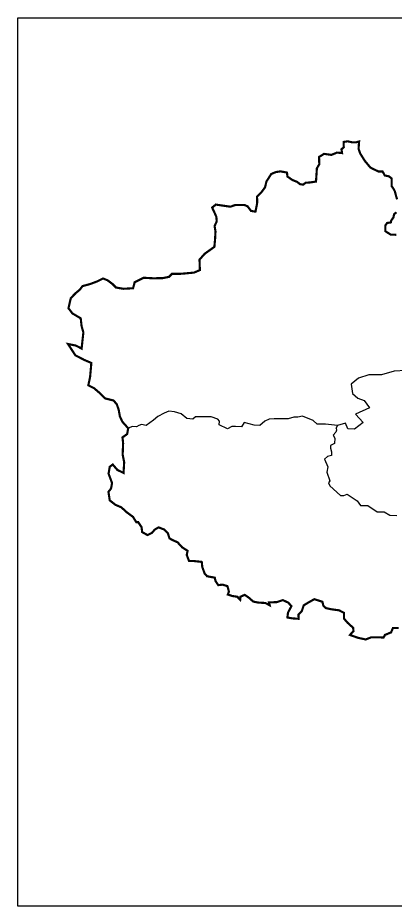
# Model space of a CAD drawing. Header units: millimetres. Extents: x 566 to 1083, y 401 to 814.
# Drawn here: x 565.6 to 741, y 401.2 to 813.6 of the extents above; entities that cross this region are included whole.
import ezdxf

# ---------------------------------------------------------------- set-up
doc = ezdxf.new("R2010")
doc.units = ezdxf.units.MM
doc.layers.add('边界', color=7, linetype='Continuous')
doc.layers.add('青海', color=7, linetype='Continuous')

msp = doc.modelspace()

# ---------------------------------------------------------------- linework, layer by layer
for p, q in [((635.83, 631.09), (633.62, 630.07)), ((638.39, 630.75), (635.83, 631.09)), ((630.72, 628.54), (628.73, 626.83)), ((633.62, 630.07), (630.72, 628.54)), ((641.54, 629.73), (638.39, 630.75)), ((644.1, 627.6), (641.54, 629.73)), ((646.92, 627.34), (644.1, 627.6)), ((648.19, 628.45), (646.92, 627.34)), ((650.32, 628.45), (648.19, 628.45)), ((653.39, 628.37), (650.32, 628.45)), ((655.44, 628.37), (653.39, 628.37)), ((658.51, 627.34), (655.44, 628.37)), ((659.39, 626.33), (658.51, 627.34)), ((682.41, 627.26), (680.36, 626.33)), ((684.79, 627.52), (682.41, 627.26)), ((688.37, 627.43), (684.79, 627.52)), ((691.27, 627.43), (688.37, 627.43)), ((693.83, 628.2), (691.27, 627.43)), ((695.72, 628.25), (693.83, 628.2)), ((697.95, 628.64), (695.72, 628.25)), ((702.82, 626.67), (697.95, 628.64)), ((618.94, 623.93), (616.9, 623.08)), ((616.9, 623.08), (616.9, 623.08)), ((620.73, 623.73), (618.94, 623.93)), ((621.77, 624.42), (620.73, 623.73)), ((623.01, 624.76), (621.77, 624.42)), ((625.28, 624.35), (623.01, 624.76)), ((626.93, 625.59), (625.28, 624.35)), ((628.73, 626.83), (626.93, 625.59)), ((659.22, 624.62), (659.39, 626.33)), ((662.97, 622.75), (659.22, 624.62)), ((665.02, 623.86), (662.97, 622.75)), ((666.72, 623.86), (665.02, 623.86)), ((669.53, 623.77), (666.72, 623.86)), ((670.73, 625.73), (669.53, 623.77)), ((675.42, 624.45), (670.73, 625.73)), ((678.06, 624.37), (675.42, 624.45)), ((680.36, 626.33), (678.06, 624.37)), ((704.66, 624.96), (702.82, 626.67)), ((708.6, 624.96), (704.66, 624.96)), ((714.12, 624.44), (708.6, 624.96)), ((713.57, 623.17), (714.12, 624.44))]:
    msp.add_line(p, q)
at = {"color": 213}
msp.add_lwpolyline([(565.59, 813.62), (1083.43, 813.62), (1083.43, 401.23), (565.59, 401.23)], close=True, dxfattribs=at)
at = {"layer": '边界', "color": 1, "const_width": 1}
for points in [[(742.5, 530.38), (739.88, 530.33), (739.01, 528.33), (736.19, 527.16), (735.57, 525.98), (729.88, 526.08), (727.27, 525.05), (723.66, 525.82), (719.92, 527.15), (721.56, 528.94), (721.4, 530.48), (718.89, 532.74), (717.2, 534.68), (717.15, 537.4), (714.89, 538.58), (711.34, 539.05), (708.77, 539.61), (707.54, 540.79), (707.13, 542.53), (703.39, 543.76), (700.57, 542.18), (698.46, 540.89), (697.54, 538.23), (696, 536.64), (696.1, 534.64), (693.01, 534.85), (690.85, 535.26), (691.16, 537.57), (692.75, 540.54), (691.21, 542.18), (688.75, 543.31), (685.93, 542.39), (682.29, 542.23), (682.65, 540.9), (680.65, 541.98), (677.19, 542.19), (674.98, 542.65), (673.08, 544.34), (671.03, 545.77), (669.08, 544.9), (668.93, 543.47), (667.55, 544.9), (665.29, 545.21), (663.19, 545.93), (663.7, 547.26), (662.98, 549.82), (660.72, 550.49), (658.72, 550.28), (657.49, 552.13), (657.12, 553.73), (653.53, 554.4), (652.41, 555.68), (651.33, 558.65), (651.07, 561.06), (647.28, 561.47), (645.17, 561.47), (644.09, 564.32), (644.5, 566.21), (641.93, 567.85), (639.83, 570.16), (637.63, 571.13), (636.09, 571.95), (635.32, 574.41), (633.71, 576.06), (630.99, 577.09), (629.19, 576.01), (627.96, 574.53), (625.86, 573.5), (623.4, 574.89), (623.09, 577.19), (621.55, 579.5), (620.67, 579.47), (619.14, 581.95), (616.15, 584.15), (613.71, 586.39), (610.97, 587.55), (608.32, 589.62), (607.73, 593.58), (608.94, 595.11), (609.39, 597.68), (607.78, 602.03), (608.31, 605.18), (609.72, 606.26), (611.88, 603.73), (614.74, 602.36), (615.03, 607.31), (614.33, 610.83), (614.54, 616.16), (614.25, 618.85), (616.4, 620.38), (616.9, 623.08), (614.2, 626.1), (613.04, 628.57), (612.46, 631.76), (611.55, 634.33), (610.06, 635.99), (606.21, 636.93), (603.99, 639.15), (601.1, 641.63), (598.38, 643.03), (599.21, 646.98), (599.78, 653.4), (596.49, 654.8), (592.37, 656.94), (588.9, 662.21), (592.61, 661.47), (595.25, 660.07), (596.08, 667.6), (595.25, 670.48), (594.84, 674.11), (590.97, 676.41), (589.15, 678.8), (590.23, 683.5), (592.54, 685.85), (594.43, 687.42), (595.67, 689.06), (599.3, 690.05), (602.35, 691.2), (605.23, 692.6), (607.29, 691.78), (609.6, 690.05), (611.25, 688.4), (614.63, 687.83), (619.16, 688.07), (619.9, 690.87), (624.04, 692.94), (628.58, 692.69), (632.94, 692.78), (635.83, 693.35), (637.23, 694.75), (640.61, 694.75), (643, 694.92), (647.48, 695.34), (650.19, 696.49), (650.03, 701.35), (652.42, 704.07), (655.31, 706.13), (656.95, 707.28), (657.28, 711.15), (657.45, 714.48), (657.04, 716.95), (658.02, 719.09), (657.86, 721.23), (656.87, 723.45), (655.88, 725.51), (657.61, 726.91), (664.37, 725.92), (666.51, 726.67), (670.8, 726.75), (672.37, 726.09), (673.96, 723.97), (676.02, 723.64), (676.84, 727.76), (676.76, 730.56), (678.66, 732.45), (680.47, 734.92), (681.13, 737.64), (683.35, 741.1), (685.5, 742.01), (687.64, 742.33), (690.69, 741.76), (690.86, 739.95), (693.08, 738.38), (695.47, 737.39), (696.71, 736.4), (698.19, 736.16), (699.34, 737.06), (699.34, 737.06), (701.16, 737.15), (704.15, 737.6), (704.15, 737.6), (704.56, 743.73), (705.68, 745.65), (705.56, 749.01), (707.89, 750.45), (711.33, 749.97), (713.93, 751.05), (716.25, 750.81), (715.99, 752.56), (717.05, 753.56), (716.99, 755.99), (718.88, 756.28), (720.84, 755.83), (722.99, 755.83), (724.18, 756.22), (723.92, 752.79), (724.69, 750.6), (725.85, 748.78), (726.84, 747.17), (728.13, 745.66), (729.35, 744.15), (730.54, 743.51), (733.24, 742.25), (735.1, 742.25), (736.11, 740.42), (738.01, 740.04), (739.32, 739), (739.32, 735.44), (740.31, 734.01), (740.84, 732.88), (741.39, 730.75), (741.83, 729.32)], [(741.51, 723.32), (740.43, 722.45), (740.14, 720.99), (739.09, 719.47), (738.92, 718.62), (737.2, 718.39), (736.38, 717.23), (736.38, 715.66), (736.41, 714.52), (737.99, 713.52), (738.83, 712.99), (740.32, 712.94), (741.51, 712.88)]]:
    msp.add_lwpolyline(points, dxfattribs=at)
at = {"layer": '青海', "color": 0, "lineweight": -3}
msp.add_lwpolyline([(745.83, 649.83), (740.44, 649.57), (734.64, 647.95), (728.72, 647.95), (723.85, 646.38), (720.44, 643.62), (720.44, 643.62), (721.09, 639.15), (723.59, 637.05), (726.48, 636), (728.98, 632.58), (722.54, 629.56), (726.09, 625.75), (722.01, 622.6), (718.99, 622.86), (717.81, 625.49), (714.12, 624.44), (713.57, 623.17), (713.66, 622.24), (713.4, 621.3), (712.12, 619.85), (712.89, 618.49), (712.81, 616.01), (710.84, 615.16), (710.84, 613.88), (711.36, 612.18), (711.36, 610.39), (709.56, 610.05), (708.03, 608.77), (709.58, 605.15), (709.23, 602.77), (710.6, 598.76), (709.92, 597.82), (710.6, 596.37), (715.55, 591.85), (717.08, 591.85), (718.62, 592.45), (723.31, 589.38), (724.85, 587.25), (728.26, 587.26), (732.53, 584.27), (735.77, 584.35), (738.41, 582.82), (741.65, 582.56)], dxfattribs=at)

doc.saveas('drawing.dxf')
